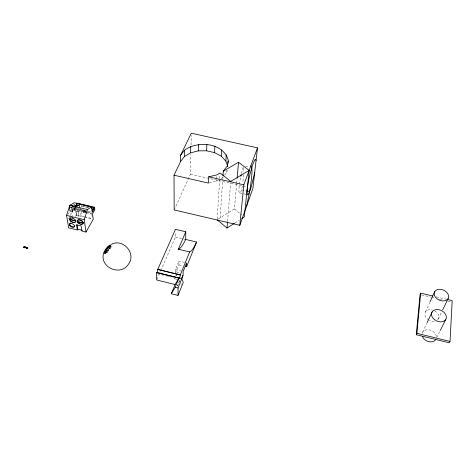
<?xml version="1.0" encoding="UTF-8"?>
<svg xmlns="http://www.w3.org/2000/svg" width="476" height="476" viewBox="0 0 476 476"><rect width="100%" height="100%" fill="white"/><g stroke="black" fill="none" stroke-linecap="round" stroke-linejoin="round"><path stroke-width="0.36" stroke-dasharray="2.38 1.78" d="M175.394 273.468L178.952 264.912L178.97 261.068L184.533 262.419M174.18 209.934L190.471 174.156L190.864 154.408M191.055 144.9L191.245 135.386M209.107 182.915L216.503 181.13L216.586 179.738M216.622 179.041L216.788 176.263M217.193 219.025L219.704 179.244L222.893 177.37L224.196 175.686M219.751 178.548L220.013 174.383M220.15 217.883L222.738 179.583M222.792 178.845L222.893 177.37M224.63 175.126L226.808 172.318L226.957 170.235M227.558 221.382L230.622 182.879M218.347 219.014L234.4 208.946L236.596 184.141M236.661 183.415L237.113 178.304M226.808 172.318L227.183 170.188M243.153 167.219L241.683 172.544A18.153 2.386 -77.4 0 0 241.344 173.978M242.266 185.955A40.954 5.611 -77 0 1 241.63 189.841L241.326 190.656A18.153 2.386 -77.4 0 1 239.321 184.92M175.817 275.967L177.149 272.754M178.042 279.787L174.865 279.001L175.305 277.948M176.043 276.163L176.519 275.009M175.394 272.189L175.382 269.636L178.97 261.068M157.003 279.329L159.055 274.628M159.347 273.956L160.525 271.266M160.817 270.594L175.483 237.006L175.477 232.818M425.484 311.887L429.679 302.665M422.7 332.07L426.788 323.329M438.247 318.997L441.734 311.798M436.736 337.573L439.961 331.106M85.811 212.373L85.014 212.183L84.948 211.701L85.793 210.237L84.895 210.029L83.841 212.373L85.876 212.855M85.014 212.183L85.793 210.237M84.948 211.701L84.044 211.487L84.538 210.005M83.841 212.373L84.627 210.451M83.972 210.975L82.759 210.69L83.609 209.232M78.802 216.11L78.32 211.671L78.802 216.11L76.731 215.616L76.237 211.177L80.408 212.171L81.027 216.348M76.731 215.616L76.237 211.177M87.251 211.88L80.188 210.196L79.909 207.042M75.422 216.455L76.172 215.182L74.44 204.115M79.54 205.852L79.694 205.59L75.904 204.989L79.54 205.852L79.867 208.024M83.776 211.909L77.332 210.374L78.195 208.922L77.909 207.066M77.338 205.959L77.915 204.989L76.743 204.71L76.16 205.68M73.542 210.267L74.952 210.6L76.338 208.268M77.118 206.911L77.987 205.453M71.287 217.324L72.4 215.455M76.392 206.899L76.576 209.333L74.625 208.869L76.053 206.471M73.703 209.184L74.75 207.435M76.666 204.234L75.797 205.691L75.726 205.221L76.547 205.418L75.505 207.167M74.036 209.023L74.732 207.857M75.083 207.274L76.475 204.948L77.106 205.096L76.065 206.846M68.526 218.627L69.972 216.211M70.335 215.61L71.055 214.402L70.394 210.392M71.596 213.373L72.281 212.231M73.643 209.946L74.667 208.232M74.113 209.494L75.154 207.75M75.714 207.429L74.672 209.178L74.625 208.869M74.952 210.6L74.78 209.494L75.821 207.744M76.166 207.167L77.213 205.418L77.38 206.525M74.024 206.608L74.899 205.156L74.678 203.764M67.848 214.616L69.669 211.6M73.358 205.424L74.048 204.281L74.464 206.917M235.031 222.911L239.339 220.144M216.503 181.13L218.424 179.999M245.58 166.35L249.019 167.124M190.471 174.156L247.871 187.246M241.63 189.847L246.675 190.995M239.803 192.953L245.812 194.333M85.436 206.62L81.212 205.614L81.414 206.989M88.964 207.459L86.144 206.786L86.334 208.161M87.965 207.935L76.773 205.275L76.505 203.514M74.899 205.156L77.725 205.828M80.271 208.899L81.467 209.184L81.557 209.815L82.669 210.083L82.759 210.69M78.195 208.922L86.715 210.904M88.048 211.219L91.624 212.07M76.725 209.077L80.343 209.934M84.692 210.916L86.049 211.237M87.959 212.046L91.493 212.885L91.374 212.01M74.78 209.494L85.341 212.01M86.055 212.183L91.791 213.551M85.353 212.611L81.027 211.582L81.676 215.991L83.83 216.503M86.073 212.784L91.844 214.158M436.433 296.887L446.464 299.279M76.083 211.439L78.165 211.933M421.486 294.894L430.774 297.107M431.488 297.28L434.35 297.964M439.354 299.154L442.21 299.838M447.928 301.207L450.79 301.885M175.483 237.006L185.664 239.44M84.544 216.675L92.427 218.561M76.172 215.182L76.886 215.354M78.956 215.848L83.901 217.032M84.621 217.205L92.517 219.091M178.952 264.912L182.409 265.757M175.382 269.636L181.011 271.011M157.705 273.765L160.507 274.45M161.209 274.622L167.522 276.175M168.224 276.348L172.431 277.377M173.133 277.55L177.34 278.585M234.4 208.946L239.88 213.409M240.428 213.855L242.07 215.194M180.815 283.488L181.267 284.856M71.352 209.285L71.43 209.761M76.475 204.948L76.547 205.418M77.047 208.518L77.332 210.374M76.059 204.728L76.279 206.179M76.791 203.032L77.106 205.096M79.974 208.75L80.188 210.196M79.409 205.793L79.51 206.453M91.945 214.89L92.231 217.092M111.277 246.27A4.611 1.16 -51.5 0 1 111.182 247.294M110.831 248.085A4.611 1.16 -51.5 0 1 110.313 248.99M108.117 251.78A4.611 1.16 -51.5 0 1 107.344 252.512M174.865 279.001A3.177 1.88 21.7 0 1 175.019 277.901M239.416 184.224A18.153 2.386 -77.4 0 1 240.695 176.953M243.754 167.903A40.954 5.611 -77 0 1 243.76 172.264M243.593 174.924A40.954 5.611 -77 0 1 242.677 183.147M176.941 273.266A3.159 1.886 21.7 0 1 179.952 272.201M422.141 333.432A7.527 5.641 26.6 0 1 429.483 329.969A7.527 5.641 26.6 0 1 436.367 336.603M434.731 310.899A7.319 5.379 25.1 0 1 437.283 320.068M434.32 321.205A7.319 5.379 25.1 0 1 429.489 320.306M428.924 320.009A7.319 5.379 25.1 0 1 425.062 312.75A7.319 5.379 25.1 0 1 432.392 309.971M177.613 285.451L177.613 286.028L179.964 279.68L177.613 285.451"/><path stroke-width="0.71" d="M175.091 284.535L156.711 280.001L156.443 272.427L179.006 277.96L175.091 284.535L171.312 293.746L178.03 295.412L178.042 287.968L181.802 278.692L156.443 272.474M180.606 161.495L180.642 155.194L191.287 133.197L257.498 147.852L252.893 188.389L239.809 225.326L174.18 209.934L174.037 175.204L180.606 161.495L184.462 156.521L190.614 152.838L198.296 150.856L206.596 150.785L214.551 152.629L221.239 156.176L225.856 161.031L227.814 166.636M180.255 274.908L179.726 278.049M184.462 156.521L184.527 150.226C197.492 140.408 223.601 142.514 228.272 160.388L227.26 166.07L223.315 171.122L222.982 175.983M185.664 239.44L196.576 242.04A41.828 7.675 -76.9 0 1 189.65 251.929L178.351 249.21A41.751 8.372 -76.9 0 0 185.664 239.44L185.777 231.776L175.471 229.331L157.764 269.434L157.187 273.164M185.176 266.429L186.562 266.762L186.622 262.925L183.123 271.522L183.081 275.348L181.535 279.174M190.614 152.838L190.733 146.554M198.296 150.856L198.486 144.579M206.596 150.785L206.858 144.52M223.315 171.122L238.535 162.256L249.162 170.402L230.741 181.404L220.102 172.99L216.872 174.87L208.726 176.81L208.434 183.076L174.037 175.204M214.551 152.629L214.89 146.37M432.851 296.036L420.671 293.127L420.052 294.549L416.262 334.705L449.302 342.803L450.028 341.435L452.2 300.648L447.184 299.452M221.239 156.176L221.637 149.922M225.856 161.031L226.296 154.777M228.069 163.161L228.224 161.078M217.151 219.763L227.022 228.046L227.498 222.119M237.179 177.578L238.535 162.256M416.262 334.705L416.893 333.319L420.671 293.127M239.809 225.326L243.837 184.813L257.498 147.852M249.162 170.402L244.265 216.985L241.802 218.561M103.72 252.845C98.972 267.006 120.13 276.717 128.199 264.537C137.029 253.892 123.034 237.744 111.128 244.438M249.549 191.679L246.675 190.995M254.708 172.604L251.126 187.282L249.263 192.471A18.177 2.172 -77.3 0 1 247.05 191.757A18.177 2.172 -77.3 0 1 249.954 174.412L251.982 166.963A18.177 2.172 -77.3 0 1 256.04 160.668M91.606 206.834L74.22 202.711L69.823 205.376L66.551 215.42L68.687 227.867L77.344 229.962L76.529 224.809L81.14 225.916L81.92 231.062L86.031 232.056L84.234 219.656L87.453 209.571L91.606 206.834L92.314 212.236L94.379 208.607L94.551 207.244L76.791 203.032L76.505 203.514M72.376 211.409L73.31 208.524L72.864 205.733L70.46 205.162L69.341 207L69.972 210.838L72.376 211.409L71.757 207.578L72.864 205.733M178.03 295.412L183.248 282.399L181.802 278.692M181.582 278.525L182.891 275.306M186.562 266.762L196.576 242.04M171.312 293.746L175.216 287.266L179.006 277.96M180.243 274.938L157.764 269.434L180.255 274.95L189.65 251.929M110.289 246.854L110.545 245.705L110.17 245.086C107.231 246.508 105.303 249.4 104.024 252.304C105.101 255.499 109.438 248.329 110.289 246.854L110.771 247.222M178.351 249.21L185.777 231.776M429.983 302.004L434.772 291.473M427.097 322.657L432.125 311.893M104.952 253.726L104.5 252.661C105.779 249.763 107.707 246.865 110.64 245.449L110.17 245.086M442.686 309.834L448.083 298.702A7.598 5.438 24.1 0 0 440.597 289.319A7.598 5.438 24.1 0 0 435.552 297.321A7.598 5.438 24.1 0 0 448.083 298.702M440.282 330.463L445.768 319.473A7.818 5.712 25.5 0 0 438.11 309.614A7.818 5.712 25.5 0 0 432.904 318.057A7.818 5.712 25.5 0 0 445.768 319.473M86.031 232.056L93.236 219.263L92.511 213.718L94.849 209.607L94.551 207.244M92.064 210.803L93.451 208.387L94.379 208.607M82.973 223.101A3.165 1.868 28 0 0 79.885 220.215A3.165 1.868 28 0 0 77.118 221.477L82.973 223.101L83.205 222.703A3.165 1.868 28 0 0 80.111 219.811A3.165 1.868 28 0 0 77.356 221.078M77.344 229.962L77.761 229.236L77.052 224.731M77.189 221.756L83.092 222.893A3.165 1.868 28 0 1 80.712 224.232A3.165 1.868 28 0 1 77.386 221.834L77.314 221.548M69.984 218.383A3.237 1.898 28.4 0 0 69.895 219.418L69.805 219.561A3.237 1.898 28.4 0 0 72.941 222.209A3.237 1.898 28.4 0 0 75.714 221.179L75.749 220.483A3.237 1.898 28.4 0 0 75.5 219.894M180.642 155.194L184.527 150.226M227.022 228.046L234.412 223.303M208.726 176.81L243.837 184.813M77.201 203.68L84.216 205.346M85.62 205.68L94.272 207.732M91.463 208.762L93.558 209.261L93.338 207.506M69.823 205.376L87.453 209.571M69.341 207L71.757 207.578M66.551 215.42L84.234 219.656M69.895 219.418L75.779 220.828M69.805 219.561L75.696 220.971M77.761 229.236L82.33 230.342M416.893 333.319L450.028 341.435M175.216 287.266L178.042 287.968M104.024 252.304L104.5 252.661M105.136 249.977L105.612 250.334M106.689 251.774L107.171 252.137M107.54 246.955L108.016 247.318M109.432 248.424L109.914 248.787M107.903 250.382L108.385 250.751M108.29 246.217L108.766 246.574M250.917 165.66L251.774 167.754A41.013 5.111 -77 0 1 246.58 206.209M83.205 222.691A3.165 1.868 28 0 1 80.438 223.946M79.676 223.666A3.165 1.868 28 0 1 78.962 223.268M78.332 222.774A3.165 1.868 28 0 1 77.499 221.637M74.809 225.779A2.773 1.612 28.2 0 1 70.948 226.011A2.773 1.612 28.2 0 1 70.995 223M70.323 218.008A3.237 1.898 28.4 0 1 70.835 217.764M72.227 217.734A3.237 1.898 28.4 0 1 73.007 217.948M106.178 252.714A4.611 1.16 -51.5 0 1 105.886 250.215A4.611 1.16 -51.5 0 1 110.563 245.753M105.327 252.863A4.611 1.16 -51.5 0 1 107.368 249.121A4.611 1.16 -51.5 0 1 110.581 246.187M240.85 176.203A18.153 2.386 -77.4 0 1 241.177 174.716M435.766 339.513A7.527 5.641 26.6 0 1 428.947 341.673A7.527 5.641 26.6 0 1 422.462 336.538M69.746 225.523A2.773 1.612 28.2 0 0 74.185 226.992A2.773 1.612 28.2 0 0 72.019 223.655A2.773 1.612 28.2 0 0 69.746 225.523M70.383 220.894A3.237 1.898 28.4 0 0 75.464 221.834A3.237 1.898 28.4 0 0 72.049 218.056A3.237 1.898 28.4 0 0 70.383 220.894M24.127 247.698A0.69 0.488 -12.2 0 0 25.192 247.211A0.69 0.488 -12.2 0 0 24.211 246.842A0.69 0.488 -12.2 0 0 24.127 247.698M24.098 247.574A0.69 0.488 -12.2 0 0 25.157 247.092A0.69 0.488 -12.2 0 0 24.181 246.717A0.69 0.488 -12.2 0 0 24.098 247.574M24.228 247.574A0.643 0.452 -12.2 0 0 25.109 247.008A0.643 0.452 -12.2 0 0 24.103 246.8A0.643 0.452 -12.2 0 0 24.228 247.574M26.686 248.704A0.69 0.488 -12.1 0 0 27.638 248.103A0.69 0.488 -12.1 0 0 26.561 247.871A0.69 0.488 -12.1 0 0 26.686 248.704M26.644 248.549A0.69 0.488 -12.1 0 0 27.602 247.948A0.654 0.458 -12.1 0 0 26.573 247.722A0.654 0.458 -12.1 0 0 26.632 248.52A0.654 0.458 -12.1 0 0 27.566 247.978A0.69 0.488 -12.1 0 0 26.519 247.716A0.69 0.488 -12.1 0 0 26.644 248.549M26.656 248.627A0.654 0.458 -12.1 0 0 27.596 248.085A0.654 0.458 -12.1 0 0 26.596 247.829A0.654 0.458 -12.1 0 0 26.656 248.627"/></g></svg>
